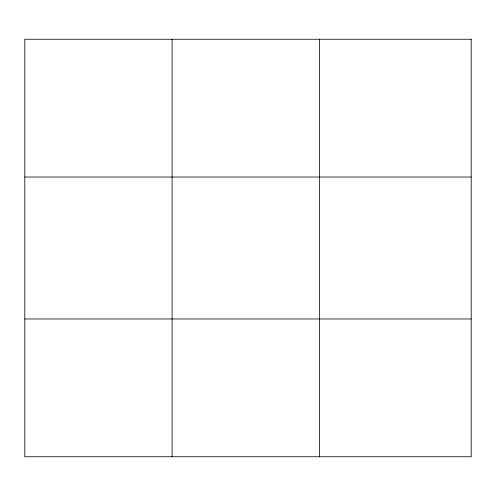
<?xml version="1.0" encoding="UTF-8"?>
<svg xmlns="http://www.w3.org/2000/svg" width="496" height="496" viewBox="0 0 496 496"><rect width="100%" height="100%" fill="white"/><g stroke="black" fill="none" stroke-linecap="round" stroke-linejoin="round"><path stroke-width="0.74" d="M172.112 456.748L172.112 39.252M319.424 456.748L319.424 39.252M24.8 177.029L471.2 177.029M24.8 318.971L471.2 318.971M471.2 39.252L471.2 456.748L24.8 456.748L24.8 39.252L471.2 39.252"/></g></svg>
